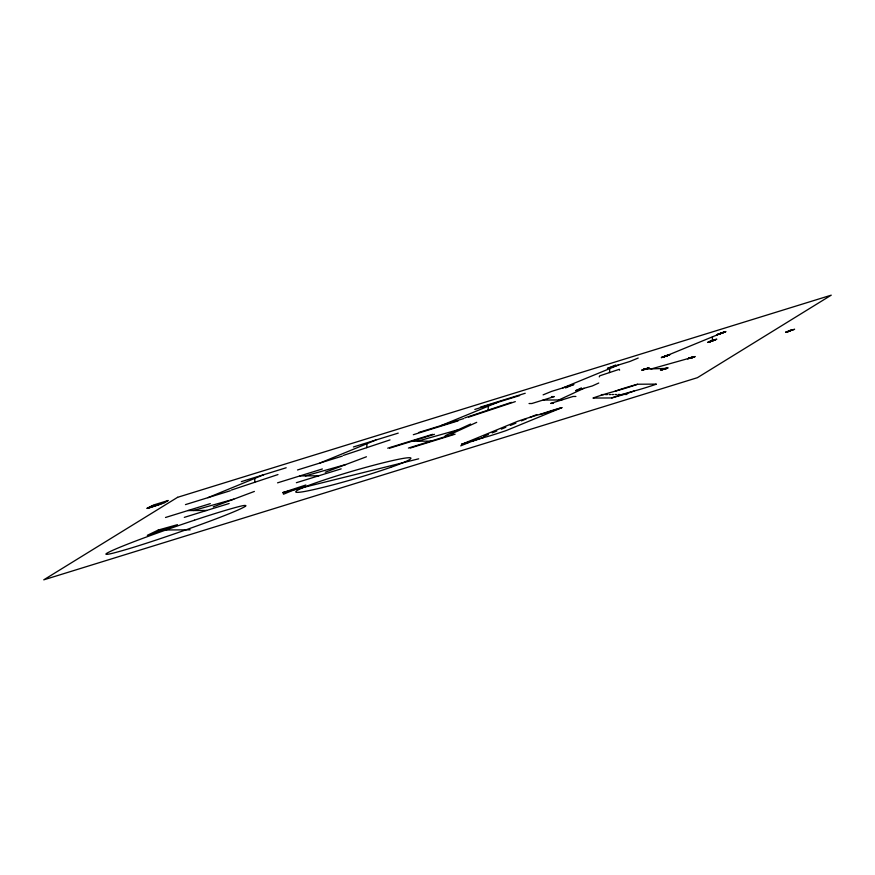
<?xml version="1.0" encoding="UTF-8"?>
<svg xmlns="http://www.w3.org/2000/svg" width="875" height="875" viewBox="0 0 875 875"><rect width="100%" height="100%" fill="white"/><g stroke="black" fill="none" stroke-linecap="round" stroke-linejoin="round"><path stroke-width="1.31" d="M254.658 482.322L254.909 478.341M366.712 447.661L366.964 443.691M488.108 410.123L488.359 406.142M609.492 372.575L609.755 368.605M712.217 340.812L712.469 336.831M599.277 376.917L599.638 375.845L619.358 369.294L619.598 370.169M721.459 333.189L724.095 332.216L722.706 332.598M647.741 368.419L647.216 368.725M666.575 368.277L666.028 368.605M160.945 503.978L147.886 508.266L164.183 502.961L168.208 500.478L154.197 504.809L146.88 508.452L153.322 505.345M643.497 369.545L645.378 369.13M644.153 369.381L644.514 369.239M646.8 368.725L645.575 368.966M648.123 368.397L647.992 368.189M662.955 369.261L664.18 369.009M666.925 368.277L665.077 368.605M688.712 358.312L688.844 358.52M690.036 357.984L691.261 357.744M690.616 357.886L691.173 357.656M158.309 530.02L147.306 535.325L177.472 524.683L158.309 530.02L190.17 529.823M581.438 387.909L575.575 390.677L592.353 385.941L598.741 383.02M558.895 399.952L583.997 388.292M445.211 435.673L470.619 424.036M451.303 433.967L476.711 422.341M666.925 355.709L668.205 355.195L665.569 356.18M719.841 333.648L718.561 334.173L721.197 333.189M712.086 340.812L709.439 341.786L711.966 340.944M713.694 340.419L714.984 339.828L712.458 340.681M207.878 497.689L263.769 474.698M319.933 463.028L375.823 440.048M441.317 425.491L497.219 402.5M543.123 394.855L551.513 391.409L573.923 384.475L565.534 387.92M615.792 364.973L607.403 368.419L629.814 361.495L638.203 358.039M562.712 387.942L618.614 364.963M665.438 356.18L721.328 333.189M561.881 407.663L506.111 430.598A51.964 3.806 -18.5 0 1 501.55 432.141A34.398 2.516 -18.5 0 1 492.242 435.127A21.962 1.608 -18.5 0 1 484.498 437.369L483.7 437.533A51.964 3.806 -18.5 0 1 479.325 438.998A34.398 2.516 -18.5 0 1 470.017 441.995A21.962 1.608 -18.5 0 1 462.273 444.238L461.486 444.391L517.377 421.411A51.964 3.806 -18.5 0 1 521.522 420.011A34.398 2.516 -18.5 0 1 530.83 417.025A23.319 1.706 -18.5 0 1 539.055 414.641L540.455 414.367A21.962 1.608 -18.5 0 0 548.198 412.136A34.398 2.516 -18.5 0 0 557.506 409.139A51.964 3.806 -18.5 0 0 561.881 407.663L561.334 407.772A23.319 1.706 -18.5 0 0 553.109 410.145A34.398 2.516 -18.5 0 0 543.802 413.142A51.964 3.806 -18.5 0 0 539.656 414.531M460.709 445.856L468.88 442.498M472.97 440.814L478.691 438.462M483.602 436.439L488.403 434.47M492.253 432.884L496.803 431.014M501.342 429.144L505.816 427.306M510.344 425.447L515.867 423.172M521.402 420.897L526.214 418.917M529.627 417.517L536.823 414.553M718.998 333.856L717.631 334.491L719.097 334.108M720.836 333.32L722.258 332.861M663.097 356.836L661.741 357.481L663.195 357.098M664.442 356.442L663.611 356.781L664.683 356.562M709.877 341.469L708.52 342.114L709.975 341.731M711.233 341.075L710.369 341.458L711.102 341.272M713.202 340.55L714.066 340.156L713.333 340.353M714.547 340.145L715.903 339.5L714.044 340.014M719.359 333.714L716.712 334.819L720.584 333.583M722.805 332.795L721.58 333.058M723.297 332.664L725.025 331.887L722.072 332.795M663.458 356.705C655.277 360.084 673.214 353.084 667.406 355.655M663.95 356.573L662.703 357.088L664.059 356.77M710.238 341.337L707.602 342.442L711.473 341.195M645.663 369.053L645.87 368.889M692.486 357.481L694.433 356.759L693.875 356.792M665.273 368.725L668.117 367.817L664.672 368.594M637.492 384.278L636.497 384.65A23.319 1.706 -18.5 0 1 627.189 387.691A34.398 2.516 -18.5 0 1 618.625 390.228A51.964 3.806 -18.5 0 1 615.223 391.169A51.964 3.806 -18.5 0 0 611.636 392.153A34.398 2.516 -18.5 0 0 603.072 394.691A21.962 1.608 -18.5 0 0 594.311 397.556L592.966 398.059L611.767 397.939A51.964 3.806 -18.5 0 0 615.169 396.998A34.398 2.516 -18.5 0 0 623.733 394.472A23.319 1.706 -18.5 0 0 633.041 391.42L634.134 391.005A51.964 3.806 -18.5 0 0 637.536 390.075A34.398 2.516 -18.5 0 0 646.1 387.537A23.319 1.706 -18.5 0 0 655.408 384.497L656.403 384.114L637.634 384.234A51.964 3.806 -18.5 0 0 633.894 385.262A34.398 2.516 -18.5 0 0 625.341 387.8A21.962 1.608 -18.5 0 0 616.569 390.666L615.223 391.169M213.216 506.898L254.384 491.433M325.27 472.248L366.439 456.772M690.627 357.711L689.478 358.302M663.064 369.086L660.439 370.048L662.703 369.578M663.316 369.13L662.003 369.622L663.491 369.261M611.767 397.939L613.112 397.436A21.962 1.608 -18.5 0 1 621.884 394.57A34.398 2.516 -18.5 0 1 630.448 392.033A51.964 3.806 -18.5 0 1 634.036 391.048M718.867 333.845L720.934 333.189M721.591 333.189L725.944 331.559L722.389 332.697M662.966 356.836L665.164 356.18M665.295 356.18L664.508 356.497L665.186 356.311M665.831 356.169L670.053 354.55L667.264 355.381M709.745 341.469L711.681 340.812M712.348 340.812L716.833 339.183L713.628 340.145M714.678 340.145L710.97 341.458M720.661 333.2L722.575 332.544M720.081 333.845L721.995 333.189M664.77 356.18L667.198 355.348M664.191 356.825L666.094 356.169M711.55 340.812L713.453 340.156M711.812 340.812L713.978 339.981M711.222 341.327L712.742 340.802M643.07 369.534L645.673 368.878M647.97 368.539L645.28 369.217M688.964 358.137L690.375 357.733M690.178 358.148L687.52 358.772L690.277 357.831M661.883 369.414L663.545 368.988M662.845 369.217L664.092 368.933L663.053 369.031M665.777 368.627L664.464 368.933M666.772 368.419L664.847 368.933M231.339 490.077L277.966 474.567M343.394 455.416L390.02 439.906M464.789 417.878L511.416 402.369M468.672 417.123L515.309 401.625M644.383 369.217L641.637 370.169L643.891 369.698M666.181 355.786L666.848 355.513M664.442 356.694L663.152 357.164M643.661 369.338L644.908 369.053M645.291 369.053L645.083 369.206M647.347 368.747L645.739 369.141M689.916 357.886L692.945 357.011M691.545 357.656L692.114 357.448L691.458 357.58M282.986 492.516L305.878 485.012L283.522 494.2L282.986 492.516L418.698 458.817M666.148 368.627L664.552 369.02M719.042 334.184L720.836 333.452M709.931 341.797L710.806 341.469M646.034 369.042L649.316 367.927L647.052 368.397M692.114 357.602L692.913 357.459M719.961 333.78L720.212 333.648M666.805 355.578L666.553 355.72M644.252 369.141L645.214 368.966M690.134 357.755L691.097 357.569M692.606 357.558C690.288 358.28 694.192 356.869 692.158 357.328M480.397 407.137L525.219 393.269M241.358 481.633L286.18 467.764M353.413 446.972L398.234 433.114M474.808 409.434L519.63 395.566M185.467 504.613L230.289 490.755M297.522 469.963L342.344 456.094M418.906 432.414L463.728 418.556M413.317 434.711L458.139 420.853M387.734 448.186L432.556 434.328M165.506 517.486L210.328 503.628M277.561 482.836L322.383 468.967M389.616 448.175L434.438 434.317M184.308 517.366L229.13 503.508M296.362 482.716L341.184 468.858M408.417 448.066L453.239 434.197M410.298 448.044L455.12 434.186M644.536 369.053L645.958 368.638M690.419 357.667L691.392 357.372M665.219 368.922L664.245 369.217M645.925 369.195L644.984 369.469M663.906 368.933L664.475 368.769M664.661 368.933L663.797 369.348M645.498 368.878L647.456 368.233M691.381 357.481L693.339 356.847M650.967 369.009L691.359 357.656M417.517 441.208L457.909 429.855M305.462 475.869L345.855 464.516M193.408 510.519L233.8 499.166M643.497 369.863L645.181 369.294M689.391 358.466L695.198 356.541L692.552 357.175M665.47 368.441L645.477 369.053M662.309 369.742L663.895 369.261M646.264 368.725L647.773 368.364M483.7 437.533L483.153 437.631A23.319 1.706 -18.5 0 0 474.928 440.005A34.398 2.516 -18.5 0 0 465.62 443.002A51.964 3.806 -18.5 0 0 461.486 444.391M601.355 394.614L604.1 394.592M605.478 394.581L607.403 394.57M609.055 394.559L610.673 394.548M611.964 394.538L613.495 394.538M615.027 394.527L616.525 394.516M618.056 394.505L619.916 394.494M621.775 394.483L623.394 394.472M624.542 394.461L626.959 394.45M551.458 396.605L554.269 396.594L531.858 403.517L529.047 403.539M575.903 396.452L573.081 396.473L550.67 403.408L553.492 403.386M543.069 400.061L561.87 399.941M412.027 441.252L430.828 441.131M299.972 475.902L318.773 475.781M187.917 510.562L206.719 510.442M177.592 497.317L43.75 579.841L697.408 377.683L831.25 295.159L177.592 497.317M786.384 331.822L785.597 332.303L794.62 329.273L786.384 331.822M789.983 330.455L787.598 331.931L792.619 329.645L789.983 330.455M390.709 467.348A20.902 1.531 -18.5 0 0 402.927 462.733A26.031 1.903 -18.5 0 0 410.058 459.266A54.906 4.025 -18.5 0 0 409.358 457.713A85.991 6.3 -18.5 0 0 400.455 458.905A129.905 9.516 -18.5 0 0 360.631 468.803A85.991 6.3 -18.5 0 0 339.227 475.136A54.906 4.025 -18.5 0 0 317.319 482.3A26.031 1.903 -18.5 0 0 296.603 490.82A54.906 4.025 -18.5 0 0 297.303 492.373A85.991 6.3 -18.5 0 0 306.206 491.181A129.905 9.516 -18.5 0 0 346.03 481.294A85.991 6.3 -18.5 0 0 367.434 474.961A58.297 4.266 -18.5 0 0 390.709 467.348M194.567 520.155A129.905 9.516 -18.5 0 0 138.95 539.788A85.991 6.3 -18.5 0 0 119.886 547.247A54.906 4.025 -18.5 0 0 107.658 552.792A26.031 1.903 -18.5 0 0 114.625 552.748A54.906 4.025 -18.5 0 0 133.984 547.159A85.991 6.3 -18.5 0 0 157.259 539.667A129.905 9.516 -18.5 0 0 212.877 520.045A85.991 6.3 -18.5 0 0 231.941 512.586A54.906 4.025 -18.5 0 0 244.169 507.041A26.031 1.903 -18.5 0 0 245.175 505.477A20.902 1.531 -18.5 0 0 238.394 506.734A58.297 4.266 -18.5 0 0 217.831 512.673A85.991 6.3 -18.5 0 0 194.567 520.155"/></g></svg>
